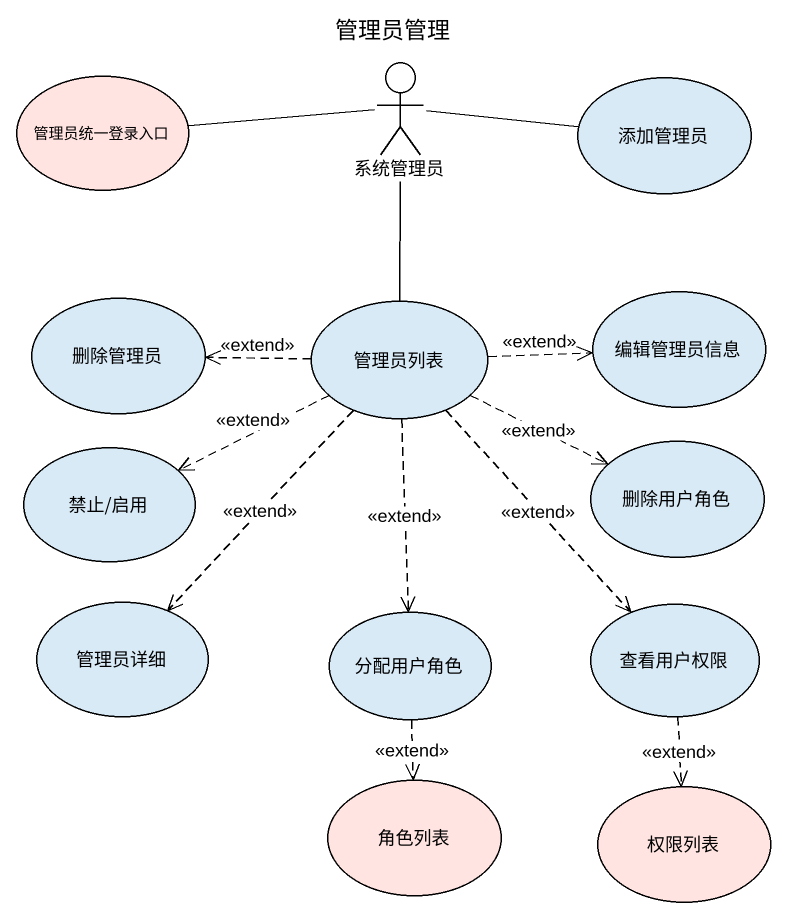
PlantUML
@startuml
title 管理员管理
usecase 管理员统一登录入口 #FFE4E1
actor 系统管理员
usecase 添加管理员
usecase 删除管理员
usecase 管理员列表
usecase 编辑管理员信息
usecase "禁止/启用" as 禁止_启用
usecase 删除用户角色
usecase 管理员详细
usecase 分配用户角色
usecase 查看用户权限
usecase 角色列表 #FFE4E1
usecase 权限列表 #FFE4E1
系统管理员 -left- 管理员统一登录入口
系统管理员 -right- 添加管理员
系统管理员 -- 管理员列表
管理员列表 .left.> 删除管理员 : <<extend>>
管理员列表 .right.> 编辑管理员信息 : <<extend>>
管理员列表 .left.> 禁止_启用 : <<extend>>
管理员列表 .right.> 删除用户角色 : <<extend>>
管理员列表 ..> 管理员详细 : <<extend>>
管理员列表 ..> 分配用户角色 : <<extend>>
管理员列表 ..> 查看用户权限 : <<extend>>
分配用户角色 ..> 角色列表 : <<extend>>
查看用户权限 ..> 权限列表 : <<extend>>
@enduml
